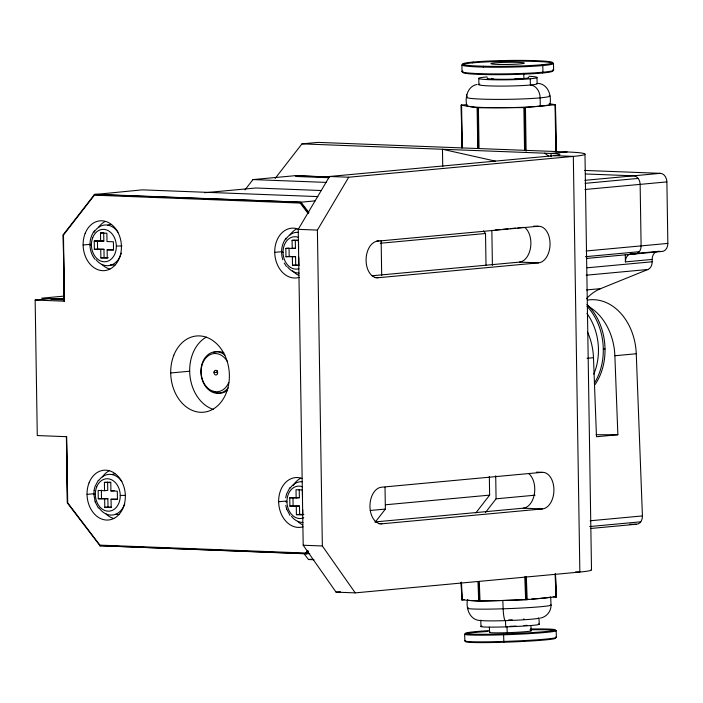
<?xml version="1.0" encoding="UTF-8"?>
<svg xmlns="http://www.w3.org/2000/svg" width="703" height="703" viewBox="0 0 703 703"><rect width="100%" height="100%" fill="white"/><g stroke="black" fill="none" stroke-linecap="round" stroke-linejoin="round"><path stroke-width="1.05" d="M472.565 62.857L473.189 62.057M94.097 490.606L93.868 494.332L95.107 501.696M540.466 618.095C546.477 616.962 551.275 611.373 550.994 605.169M477.091 84.465C467.565 86.161 464.868 97.216 466.722 105.476M466.581 97.172L466.757 94.817M94.105 490.448L94.905 486.792L98.332 480.219M285.717 497.812L286.516 494.156L289.944 487.574M315.023 200.882L300.963 202.192L94.659 194.265L63.191 234.749L64.254 301.156L63.49 235.022L94.404 195.162A0.94 0.58 63.2 0 1 94.36 194.546L142.261 189.854L317.835 196.594M503.568 633.948L503.866 642.208M298.23 229.345L329.54 176.488L554.166 155.662L573.323 156.4L579.852 572.049L355.226 592.875L336.069 592.146L303.195 545.238L298.23 229.345L317.396 230.083L348.697 177.226L573.323 156.4A49.992 3.225 -0.9 0 0 567.093 151.953L318.002 142.384L301.956 143.869L275.145 178.448M94.413 230.821C88.253 238.994 88.596 251.164 94.861 259.179M286.024 238.185C281.411 244.293 280.471 252.614 282.834 259.811M244.987 189.889L252.966 179.59L295.242 175.671L329.241 176.971M66.381 436.66L67.409 503.058L66.557 436.616L67.699 502.847L99.905 545.133L305.673 553.041L307.686 550.44M308.011 551.055L306.025 553.621L99.879 545.704A0.94 0.536 -60.2 0 1 99.905 545.133M308.476 551.257L306.455 553.832L309.724 553.533M375.384 521.951L385.367 509.077L385.016 487.161M475.826 512.926L489.631 495.123L489.341 476.511M485.421 512.549L496.072 498.814L495.712 475.799M461.247 105.195L477.627 107.787L523.884 107.603L555.475 104.729L549.438 103.728M63.252 234.635L64.289 301.13M586.46 298.74A56.521 43.208 84.7 0 1 600.661 288.625L647.964 269.477A8.331 6.371 84.7 0 0 652.182 261.771L652.147 259.425A8.331 6.371 84.7 0 1 658.403 251.358L661.593 251.481A8.331 6.371 84.7 0 0 667.85 243.414L666.883 181.892A8.331 6.371 84.7 0 0 660.363 173.333L584.711 170.434M555.475 573.903L556.354 596.891L525.642 599.773L479.226 601.197L461.809 599.826L464.226 599.562M90.388 244.785L89.94 244.925L91.425 245.092M285.919 501.538L285.48 501.634L286.947 501.845M282.325 252.105L281.543 252.289L283.037 252.456A16.248 12.417 84.7 0 0 298.88 268.739M94.633 494.139L93.859 494.314L95.344 494.49M542.347 73.015L542.927 72.268L542.821 65.564L542.215 64.711M466.871 104.598L461.212 105.151L461.889 147.806M567.093 151.953L551.047 153.439L301.956 143.869M204.731 192.727L255.743 188L321.289 190.522M584.922 180.328L660.363 173.333M585.142 183.342L638.183 178.421M100.749 249.609L100.88 257.922L104.088 257.623L103.965 249.31L94.369 249.363L94.237 241.05L100.626 241.296L100.494 232.983L102.629 232.781M584.94 189.494L666.883 181.892M94.237 241.05L97.445 240.751L97.576 249.064L94.369 249.363M100.626 241.296L103.833 240.997L103.701 232.684M83.112 244.987L90.599 244.293M100.88 257.922L107.269 258.168L107.137 249.855L113.543 249.679M292.228 248.651L292.096 240.338L295.304 240.039L295.436 248.361L285.84 248.405L285.972 256.718L295.568 256.674L295.699 264.987L292.492 265.277L292.36 256.964M285.84 248.405L289.047 248.115L289.179 256.428L285.972 256.718M376.817 240.971L378.979 240.769M495.105 230.004L500.518 229.494M502.689 229.301L508.102 228.791M510.273 228.598L515.686 228.088M517.856 227.895L523.269 227.385M537.997 226.278L377.555 241.155A18.331 11.758 -87.8 0 0 366.078 260.532A18.331 11.758 -87.8 0 0 378.126 277.729L538.577 262.852A18.331 11.758 -87.8 0 0 550.054 243.475A18.331 11.758 -87.8 0 0 537.997 226.278L533.744 226.111M299.109 277.395A24.992 19.104 84.7 0 1 274.724 252.351L282.211 251.656M380.244 243.264L485.518 233.501L486.019 265.242M64.078 296.112L41.618 298.195L63.964 299.056M66.662 436.686L37.277 435.561L35.15 300.058L51.732 298.52L64.5 299.012M51.196 298.564L51.205 299.399L51.732 298.52M586.126 250.989L667.85 243.414M372.063 275.778L519.412 262.114L538.577 262.852M585.423 256.692L639.335 251.7M658.403 251.358L631.663 253.836A8.331 6.371 84.7 0 0 625.406 261.903L652.147 259.425M586.337 258.458L661.593 251.481M587.19 267.799L652.182 261.771M586.223 275.207L647.964 269.477M586.583 289.935L600.661 288.625M170.688 372.968L189.678 371.21M214.002 372.564L217.209 372.265M603.297 349.145L605.028 348.987M587.058 358.319L593.481 357.722L596.478 436.73L617.867 434.753L614.87 355.744A54.157 41.398 84.7 0 0 587.374 305.779M614.87 355.744L636.268 353.758L642.419 515.932A8.331 6.371 84.7 0 1 636.356 524.245L590.669 528.48M104.668 498.998L104.8 507.311L108.007 507.012L107.875 498.699L98.279 498.752L98.156 490.439L104.536 490.685L104.413 482.372L110.81 482.196M104.536 490.685L107.752 490.386L107.621 482.073M104.413 482.372L110.793 482.618L110.925 490.931L114.132 490.632M87.031 494.376L94.518 493.682M98.279 498.752L107.875 498.699M104.8 507.311L111.188 507.557L111.056 499.244L117.463 499.068M541.864 472.337L381.421 487.223A18.331 11.758 -87.8 0 0 369.945 506.599A18.331 11.758 -87.8 0 0 381.993 523.797L542.444 508.919A18.331 11.758 -87.8 0 0 553.92 489.534A18.331 11.758 -87.8 0 0 541.864 472.337L536.547 472.135M296.279 506.362L296.411 514.675L299.619 514.376L299.487 506.063L289.891 506.116L289.759 497.803L299.355 497.75L299.223 489.437M289.759 497.803L299.355 497.75M303.028 526.784A24.992 19.104 84.7 0 1 278.643 501.74L286.13 501.046M289.891 506.116L299.487 506.063M385.437 504.789L489.631 495.123M370.217 510.483L385.367 509.077M496.072 498.814L535.071 495.193M374.84 521.951L523.278 508.181L542.444 508.919M590.204 520.774L642.419 515.932M589.65 526.556L640.776 521.811M303.845 553.428L308.485 559.526L311.701 559.228M336.069 592.146L340.428 591.741M121.997 245.945L116.338 246.05M125.442 495.369L120.248 495.448M99.896 545.73L306.482 553.832L306.051 553.648A0.94 0.58 63.2 0 1 305.673 553.041M596.082 434.735L617.867 434.753M629.765 524.245L636.356 524.245M100.134 545.906L67.409 503.058M585.379 173.966L633.623 175.812A8.331 6.371 84.7 0 1 640.143 184.371L641.11 245.892A8.331 6.371 84.7 0 1 634.853 253.959L630.468 253.792M329.54 176.488L348.697 177.226M295.304 175.671L329.672 177.182M328.872 177.718L296.033 176.462A0.94 0.58 63.2 0 0 295.682 175.882L295.682 175.882M252.966 179.59L326.491 182.411M94.369 194.546L300.963 202.192L308.942 212.666M94.404 195.162L300.172 203.062L308.063 213.413M296.367 240.083L298.503 240.162M100.494 232.983L106.874 233.229L107.005 241.542L113.394 241.788L113.526 250.101L107.137 249.855M292.096 240.338L298.485 240.584M98.508 240.795L103.833 240.997M293.309 248.273L295.436 248.361M97.576 249.064L103.965 249.31M289.179 256.428L295.568 256.674M104.088 257.623L108.35 257.79M295.699 264.987L298.889 265.101M292.492 265.277L298.88 265.523L298.749 257.21M374.936 277.606L378.126 277.729M51.205 299.399L64.518 299.838M35.15 300.058L64.483 301.183M110.925 490.931L117.313 491.177L117.445 499.49L111.056 499.244M108.007 507.012L111.206 507.135M299.619 514.376L303.872 514.534M296.411 514.675L302.791 514.921L302.712 509.719M378.803 523.673L381.993 523.797M303.195 545.238L322.352 545.976L355.226 592.875M308.485 559.526L313.977 559.737M575.599 571.89L579.852 572.049A49.992 3.225 -0.9 0 0 591.118 569.395M553.103 596.601L556.337 596.865M480.096 620.512C469.938 620.116 465.773 608.684 467.469 599.887M477.126 107.752L477.768 148.228M555.379 104.685L556.117 151.716M495.334 161.119L442.468 149.264L442.741 166.62M538.34 83.358C548.296 84.509 551.741 95.775 549.948 104.404M544.658 153.192L548.815 156.154M483.559 230.927L485.518 233.501M308.459 212.912L300.559 202.411A0.94 0.536 -60.2 0 0 300.172 203.062M286.464 266.542L284.205 263.027M289.996 515.396L286.754 509.2M98.394 508.032L95.142 501.845M285.813 505.431L286.71 509.06M538.981 618.095L539.254 624.264M555.388 573.868L556.258 596.856M555.133 573.956L556.003 596.935M556.143 630.644L556.398 637.296M530.932 625.688L531.125 630.881M526.319 576.706L527.188 599.685M525.624 576.759L526.494 599.738M524.772 576.794L525.642 599.773M506.986 626.443L507.223 632.682M505.729 626.865L505.492 620.626A12.496 1.898 88.2 0 1 503.146 608.789L502.83 600.476M489.376 627.146L489.569 632.349M479.27 581.486L480.017 601.179M478.479 581.495L479.226 601.197M477.97 581.486L478.717 601.179M464.613 634.247L464.868 640.899M461.502 582.251L462.161 599.756M461.247 582.339L461.915 599.844M461.15 582.295L461.818 599.808M550.704 596.812L551.011 605.028M480.975 626.487L480.764 620.178A29.157 1.336 -2.2 0 0 510.8 620.441A29.157 1.336 -2.2 0 0 538.85 617.902M537.145 83.639L536.995 77.602M625.292 254.627L625.406 261.903M591.504 569.878L584.975 154.221M555.458 104.738L556.196 151.778M555.089 104.8L555.827 151.83M553.489 63.393L553.595 70.045M551.099 156.725L551.047 153.439A24.992 1.617 -0.9 0 1 554.166 155.662M540.273 106.171L540.141 97.858A12.496 9.552 84.7 0 0 530.361 85.019L530.264 78.789M525.449 107.541L526.134 151.294M524.746 107.585L525.413 150.249M523.797 73.34L523.876 78.543M523.884 107.603L524.552 150.266M491.854 230.303L492.408 265.374M478.822 78.253L478.875 84.685M478.409 107.805L479.042 148.271M477.627 107.787L478.26 148.263M461.906 65.028L462.012 71.68M461.581 105.09L462.249 147.753M461.291 105.204L461.959 147.858M381.149 240.567L381.694 275.638M317.396 230.083L322.352 545.976M298.503 241.63L298.617 248.897M302.536 498.295L302.404 489.973L296.016 489.736L296.148 498.049M292.966 497.504L293.098 505.817M101.364 490.14L101.496 498.453M528.964 76.293A29.157 1.881 -0.9 0 1 528.34 78.947A29.157 1.881 -0.9 0 1 487.355 79.58A29.157 1.881 -0.9 0 1 486.986 76.943M536.697 83.376A29.157 1.881 -0.9 0 1 506.854 86.056A29.157 1.881 -0.9 0 1 479.824 84.123M520.686 78.42A16.661 1.072 -0.9 0 1 514.939 78.789M493.067 78.648A16.661 1.072 -0.9 0 1 491.52 78.376M552.883 69.623A45.827 2.961 -0.9 0 1 507.663 73.824A45.827 2.961 -0.9 0 1 462.767 71.021M552.54 70.687A44.992 2.9 -0.9 0 1 507.68 74.597A44.992 2.9 -0.9 0 1 463.11 72.066M528.401 77.365A20.826 1.344 -0.9 0 1 507.847 79.272A20.826 1.344 -0.9 0 1 487.443 77.998M549.184 95.511A41.662 2.689 -0.9 0 1 508.076 99.325A41.662 2.689 -0.9 0 1 467.267 96.777M549.245 103.798A41.662 2.689 -0.9 0 1 509.499 107.612A41.662 2.689 -0.9 0 1 467.056 105.23M538.34 623.974A29.157 1.336 -2.2 0 1 509.974 626.725A29.157 1.336 -2.2 0 1 481.959 626.101M555.449 630.363A45.827 2.1 -2.2 0 1 511.837 634.493A45.827 2.1 -2.2 0 1 464.885 633.93M465.395 633.755A45.827 2.1 -2.2 0 1 488.154 631.443M530.009 629.8A45.827 2.1 -2.2 0 1 554.737 630.24M530.607 629A44.992 2.065 -2.2 0 1 545.686 631.549A44.992 2.065 -2.2 0 1 476.124 634.255A44.992 2.065 -2.2 0 1 488.532 630.635M555.695 637.023A45.827 2.1 -2.2 0 1 510.413 641.215A45.827 2.1 -2.2 0 1 465.641 640.415M555.37 638.025A44.992 2.065 -2.2 0 1 512.092 641.944A44.992 2.065 -2.2 0 1 465.746 641.549M530.51 630.609A20.826 0.958 -2.2 0 1 510.246 632.577A20.826 0.958 -2.2 0 1 490.237 632.129M550.37 604.773A41.662 1.916 -2.2 0 1 509.2 608.587A41.662 1.916 -2.2 0 1 468.506 607.858M549.957 597.163A41.662 1.916 -2.2 0 1 531.696 599.097M528.805 599.29A41.662 1.916 -2.2 0 1 467.513 600.019M526.978 625.301A20.826 0.958 -2.2 0 1 523.928 625.573M516.011 626.074A20.826 0.958 -2.2 0 1 510.009 626.338M524.043 619A16.661 0.765 -2.2 0 1 523.375 619.079M512.223 619.809A16.661 0.765 -2.2 0 1 508.577 619.949M217.605 373.732A2.373 1.81 84.7 0 1 217.561 370.833M228.774 382.485A19.166 14.649 84.7 0 1 207.218 387.573A19.166 14.649 84.7 0 1 205.153 358.794A19.166 14.649 84.7 0 1 227.262 361.395M228.203 387.924A20.826 15.923 84.7 0 1 206.62 387.775A20.826 15.923 84.7 0 1 203.817 359.743A20.826 15.923 84.7 0 1 224.925 355.112M124.774 503.91A20.413 15.607 84.7 0 1 99.035 507.865M98.605 480.676A20.413 15.607 84.7 0 1 121.909 481.573M302.967 522.452A20.413 15.607 84.7 0 1 291.446 516.318M290.207 488.04A20.413 15.607 84.7 0 1 302.334 481.748M303.67 517.821A16.248 12.417 84.7 0 1 286.965 502.443A16.248 12.417 84.7 0 1 302.308 486.766M121.285 253.168A20.413 15.607 84.7 0 1 95.924 259.574M93.974 232.403A20.413 15.607 84.7 0 1 117.999 232.183M299.056 273.063A20.413 15.607 84.7 0 1 287.527 266.929M285.576 239.758A20.413 15.607 84.7 0 1 298.415 232.35M283.037 252.456A16.248 12.417 84.7 0 1 298.388 237.368M227.623 390.393A20.826 15.923 84.7 0 1 213.079 391.228M213.563 352.467A20.826 15.923 84.7 0 1 223.87 352.862M118.921 514.429A20.413 15.607 84.7 0 1 115.494 514.306M112.621 474.261A20.413 15.607 84.7 0 1 114.861 473.813M115.002 265.04A20.413 15.607 84.7 0 1 110.441 264.653M107.621 225.259A20.413 15.607 84.7 0 1 110.942 224.424M213.58 409.489A38.287 29.262 84.7 0 1 189.915 375.393A38.287 29.262 84.7 0 1 206.348 337.089M113.798 518.515A24.992 19.104 84.7 0 1 106.056 513.981M102.357 476.933A24.992 19.104 84.7 0 1 109.035 470.878M278.643 501.74A24.992 19.104 84.7 0 1 302.264 478.532M302.677 524.851A24.992 19.104 84.7 0 1 297.668 521.336M293.089 485.659A24.992 19.104 84.7 0 1 300.638 478.242M109.879 269.126A24.992 19.104 84.7 0 1 102.146 264.583M98.438 227.544A24.992 19.104 84.7 0 1 105.116 221.489M298.766 275.453A24.992 19.104 84.7 0 1 292.624 270.787M290.049 234.899A24.992 19.104 84.7 0 1 296.728 228.853M274.724 252.351A24.992 19.104 84.7 0 1 298.353 229.143M524.631 227.341A18.331 11.758 -87.8 0 1 530.58 247.394A18.331 11.758 -87.8 0 1 519.412 262.114M528.498 473.409A18.331 11.758 -87.8 0 1 534.447 493.462A18.331 11.758 -87.8 0 1 523.278 508.181M587.682 300.076A54.157 41.398 84.7 0 1 636.268 353.758M587.48 331.948A54.157 41.398 84.7 0 1 593.481 357.722M586.908 313.433A51.178 39.122 84.7 0 1 593.824 374.093M586.979 304.373A54.157 41.398 84.7 0 1 594.993 384.638M587.005 306.297A54.157 41.398 84.7 0 1 594.773 382.485M498.787 64.43A16.661 1.072 -0.9 0 0 524.333 63.165A16.661 1.072 -0.9 0 0 499.93 62.549A16.661 1.072 -0.9 0 0 498.787 64.43M483.233 67.093A45.827 2.961 -0.9 0 0 553.481 63.613A45.827 2.961 -0.9 0 0 486.371 61.926A45.827 2.961 -0.9 0 0 483.233 67.093M483.664 66.214A44.992 2.9 -0.9 0 0 552.628 62.787A44.992 2.9 -0.9 0 0 486.748 61.135A44.992 2.9 -0.9 0 0 483.664 66.214M214.195 371.465A2.373 1.81 84.7 0 0 215.918 374.998A2.373 1.81 84.7 0 0 217.332 371.439A2.373 1.81 84.7 0 0 214.195 371.465M96.671 486.959A16.248 12.417 84.7 0 0 108.508 511.186A16.248 12.417 84.7 0 0 118.218 486.757A16.248 12.417 84.7 0 0 96.671 486.959M92.752 237.561A16.248 12.417 84.7 0 0 104.589 261.788A16.248 12.417 84.7 0 0 114.299 237.368A16.248 12.417 84.7 0 0 92.752 237.561M173.826 355.226A38.287 29.262 84.7 0 0 201.708 412.31A38.287 29.262 84.7 0 0 224.582 354.76A38.287 29.262 84.7 0 0 173.826 355.226M89.079 482.794A24.992 19.104 84.7 0 0 107.287 520.062A24.992 19.104 84.7 0 0 122.217 482.486A24.992 19.104 84.7 0 0 89.079 482.794M85.16 233.405A24.992 19.104 84.7 0 0 103.367 270.673A24.992 19.104 84.7 0 0 118.297 233.097A24.992 19.104 84.7 0 0 85.16 233.405"/></g></svg>
